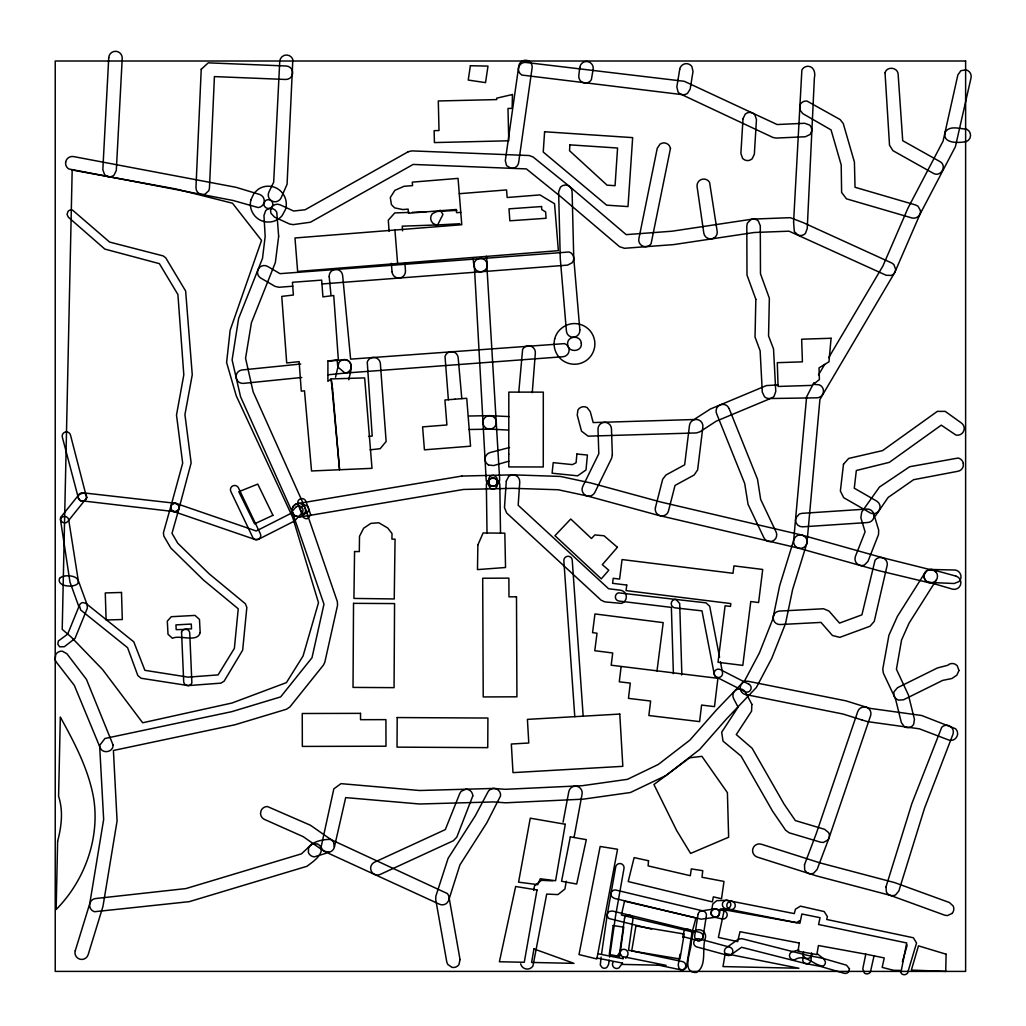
<?xml version="1.0" encoding="UTF-8"?>
<svg xmlns="http://www.w3.org/2000/svg" width="1026" height="1026" viewBox="0 0 1026 1026"><rect width="100%" height="100%" fill="white"/><g stroke="black" fill="none" stroke-linecap="round" stroke-linejoin="round"><path stroke-width="1.5" d="M334.399 847.027L333.488 841.948L331.667 840.05L310.442 825.25L267.465 806.551A6.926 6.823 64.2 0 0 261.13 810.54L260.553 813.118A6.669 6.579 63.6 0 0 264.554 819.453L303.26 836.69L323.959 851.118L329 852.221A6.874 6.81 45 0 0 334.399 847.027L345.685 797.6L419.531 803.999L493.698 801.934L505.549 802.807L583.204 799.164L630.439 792.508L666.002 775.528L699.578 749.519L726.075 719.418L756.367 687.471L771.796 658.23L785.518 623.577L792.623 589.475L806.757 543.626M518.823 391.611L522.606 349.494A6.695 6.643 -31.8 0 1 529.147 345.826L531.673 346.544A6.849 6.797 -31.7 0 1 535.341 353.072L532.263 392.65M621.102 666.72L619.281 681.803L630.31 683.136L628.463 698.373L650.625 701.04L648.855 715.532L699.591 721.611L701.592 705.067L714.494 706.619L717.905 678.327L611.175 665.207L612.74 652.985L594.772 650.702L597.042 633.209L592.553 632.657L594.952 613.946L663.194 622.628L656.986 671.03M624.501 918.629L619.64 952.91L622.936 957.63M601.108 957.104L600.287 965.056L602.211 967.646A4.181 4.155 -1 0 0 606.892 967.39L608.546 964.62L609.188 960.118M601.569 953.949L607.289 914.384L615.703 867.008A4.219 4.207 -17 0 1 620.589 863.597A4.219 4.207 -17 0 1 623.988 868.496L615.6 915.769L609.624 957.117M679.969 954.283L678.212 965.03L678.955 968.172A4.219 4.194 7.6 0 0 686.535 966.377L691.78 934.122A4.219 4.194 -5.6 0 0 684.009 931.223L682.7 937.379M566.275 881.219L564.89 889.042L557.939 894.595L546.704 894.082L532.943 966.017A6.695 6.631 -12.8 0 1 523.619 968.005A6.861 6.797 -13 0 1 520.695 963.76M574.085 837.254L582.075 794.124A6.759 6.733 -56.8 0 0 576.702 786.249A6.759 6.733 -56.8 0 0 568.814 791.623L563.056 822.224M533.661 890.414L534.495 885.848L541.446 880.334L552.642 880.847M597.825 953.718L617.549 849.259L600.146 846.476L578.997 954.565L596.811 958.964L597.825 953.718L623.231 958.771L623.603 956.771L666.13 965.351L622.102 964.402L622.372 963.081L596.991 958.028M335.553 377.222L338.901 362.64A6.72 6.695 -36.4 0 1 345.813 359.741C354.97 362.268 349.725 373.656 348.789 379.8M865.79 954.142L862.776 968.852L864.533 973.187A4.258 4.232 -90 0 0 870.394 972.071L874.049 955.834M655.434 507.562L662.693 479.232L666.002 474.987L684.663 464.804L689.485 425.38A6.746 6.733 -27.8 0 1 697 419.506A6.746 6.733 -27.8 0 1 702.861 427.008L697.629 469.882L694.166 474.987L675.031 485.426L668.503 510.91A6.746 6.746 0 0 1 662.924 515.911L660.295 515.77A6.746 6.746 0 0 1 655.434 507.575M170.855 506.369L182.679 463.188L176.498 415.068L183.808 374.849L177.908 294.526L159.376 263.644L104.832 249.087L68.447 217.307L67.023 214.421L68.049 211.369A4.181 4.142 -6.4 0 1 72.564 210.138L109.628 242.085L163.16 255.91L165.725 257.821L185.642 291.038L192.26 374.785L184.936 414.645L191.144 462.944L178.986 508.588M170.855 506.331L163.403 532.776L163.814 536.047L170.752 547.961L203.546 580.113L238.237 608.803L234.377 648.355L218.102 674.903L188.079 677.134L144.884 670.324L133.778 641.84L86.03 603.468L82.926 602.57A4.412 4.296 50.6 0 0 79.348 605.571L80.746 610.047L127.583 647.688L137.83 675.557L141.126 678.263L188.22 685.586L220.872 683.149L224.155 681.149L242.662 650.138L246.843 607.392L245.329 603.724L209.304 573.957L177.754 543.216L171.996 533.34L178.973 508.627M902.393 961.76L907.202 945.074M75.27 950.717L89.749 903.701L103.652 819.479L99.625 745.44L104.96 738.476L231.735 711.672L280.662 696.898L311.994 657.756L323.972 604.186L292.41 512.384A6.746 6.733 -65.1 0 1 296.604 503.817A6.746 6.733 -65.1 0 1 305.158 508.011L337.349 601.608L337.554 605.263L324.819 662.219L323.511 664.963L289.883 706.965L286.562 709.21L234.813 724.805L113.411 750.481L117.079 820.954L102.985 906.343L88.159 954.693A6.759 6.733 72 0 1 79.72 959.143A6.759 6.733 72 0 1 75.244 950.704M813.887 382.672L806.603 396.895L793.598 541.023A6.746 6.733 69 0 0 799.703 548.346A6.746 6.733 69 0 0 807.026 542.241L819.915 399.473L894.723 272.544L919.924 214.383L955.411 146.667L971.032 77.886A6.759 6.746 0 0 0 965.915 69.832L960.836 70.73L957.861 74.949L943.086 141.101L907.843 208.393L882.899 266.042L828.7 357.638M818.504 374.875L824.66 364.474M936.469 579.818L909.062 623.141L901.572 639.993L896.429 669.273L908.459 695.089L914.435 719.316L913.653 724.42L911.883 726.37A6.874 6.797 83.3 0 1 904.393 726.703L901.341 722.548L895.531 698.975L883.322 673.082L882.783 669.042L888.914 635.274L897.404 616.357L925.067 572.598A6.784 6.759 84.9 0 1 936.276 572.316M616.344 957.181L621.448 950.025A4.194 4.168 8.3 0 1 627.296 951.14A4.271 4.245 9.4 0 1 627.335 955.834L625.745 958.22M622.59 963.016L619.063 967.774A4.194 4.155 10.9 0 1 613.215 966.646A4.271 4.245 9.9 0 1 613.189 961.965M799.395 920.835L796.509 922.63L725.728 908.638A4.219 4.207 -47.4 0 1 722.458 903.649A4.219 4.207 -47.4 0 1 727.447 900.366L731.91 901.315A4.219 4.207 -48 0 1 735.18 906.304A4.219 4.207 -48 0 1 730.191 909.587A4.219 4.207 -47.7 0 1 726.921 904.624A4.219 4.207 -47.7 0 1 731.871 901.29L794.265 913.602L795.445 909.177L800.447 906.15L824.199 911.563L827.379 916.59L826.738 919.476L913.371 937.764L916.551 943.048L907.548 973.135A4.258 4.232 -90 0 1 901.623 973.802L900.058 970.981M508.896 461.187L493.596 465.573L488.466 464.983M798.946 950.012L792.713 951.538A4.194 4.168 -56.5 0 0 789.622 956.63A4.258 4.232 -56.2 0 0 794.714 959.72C805.718 952.974 813.772 965.941 823.198 965.966A4.194 4.155 -62.6 0 0 825.404 961.849L823.891 959.002L817.684 954.103M368.565 436.435L372.207 436.024L367.257 362.063A6.707 6.656 -41.6 0 1 373.156 357.458L375.772 357.779A6.836 6.784 -39.7 0 1 380.377 363.679L386.135 441.488L380.171 448.695L370.078 449.837M300.695 364.025L242.123 369.963A6.759 6.746 62.7 0 0 236.095 377.35A6.746 6.733 56.6 0 0 243.483 383.378L301.785 377.465M328.307 361.216L343.851 359.651A6.784 6.759 -34 0 1 350.469 363.166L351.238 365.679A6.72 6.695 -38.5 0 1 345.211 373.066L328.205 374.785M509.55 447.503L489.877 452.607A6.759 6.72 -44.7 0 0 488.479 464.97M459.276 193.709L506.549 189.925L507.165 197.505L539.933 194.902L554.553 203.738L558.375 250.665L297.643 271.454L294.975 237.981L461.777 224.72L458.045 178.383L412.272 182.141L412.555 185.616L403.949 186.309L394.882 190.349L390.278 197.531L391.445 204.623L394.587 207.868L402.743 209.548L408.13 209.124L408.451 213.228L456.314 209.484L456.557 212.69L460.789 212.356M292.769 286.203L278.969 287.267L275.058 286.369L260.835 278.11A6.746 6.733 -1 0 1 258.398 268.889A6.746 6.733 -1 0 1 267.619 266.439L280.021 273.66L569.122 251.998A6.81 6.772 -28.9 0 1 573.431 260.501L572.136 262.797L567.532 265.131L322.279 283.945M456.801 210.394L437.038 211.459L432.382 213.677A6.759 6.746 -30.3 0 0 437.756 224.925L459.84 223.745M726.754 908.728L720.355 908.972L719.354 913.871A4.207 4.194 -46.1 0 1 712.878 916.526L711.082 913.845L712.749 904.047L716.712 900.674L726.434 900.302A4.219 4.207 -47.9 0 1 730.807 904.355A4.219 4.207 -47.9 0 1 726.754 908.741M409.271 212.42L394.779 212.933L388.29 220.154L389.098 231.35M412.324 212.318L426.098 211.831M468.561 416.017L489.505 415.658A6.759 6.733 -41.2 0 1 496.366 422.289A6.759 6.733 -41.2 0 1 489.735 429.163L468.792 429.496M778.234 384.917L766.435 385.571L710.364 409.015L694.063 419.519L593.182 422.571L590.283 411.683L587.141 407.591A6.72 6.682 -21 0 0 577.92 410.041L577.24 415.158L581.511 431.164L588.154 436.165L696.423 432.934L699.86 431.843L716.161 421.211L770.436 398.524L816.85 397.819A6.695 6.643 -25.2 0 0 823.019 393.561A6.849 6.784 -25.1 0 0 819.235 384.801L813.887 384.378M930.915 569.468L954.424 570.007A6.772 6.746 -87.4 0 1 959.143 572.098A6.72 6.695 -87.6 0 1 958.925 581.627L954.116 583.499L928.043 582.37A6.733 6.695 84.5 0 1 926.106 571.328M328.948 852.234L326.319 852.157A6.695 6.618 47.5 0 1 321.164 846.719L333.835 788.866L341.004 783.646L419.531 790.507L493.686 788.443L505.343 789.315L582.127 785.724L627.514 779.311L658.333 764.421L689.882 740.118L716.251 710.184L744.889 680.328L759.394 652.921L772.758 619.165L779.632 585.808L793.88 539.65A6.746 6.733 69.7 0 1 802.306 535.187A6.746 6.733 69.7 0 1 806.769 543.626M509.127 416.594L489.953 415.658A6.759 6.733 -41.8 0 0 482.887 422.071A6.759 6.733 -41.8 0 0 489.299 429.099L508.473 430.061M722.291 918.975L714.263 917.141L711.646 915.256A4.232 4.219 -14.5 0 1 711.8 910.575L714.545 908.869L723.676 910.665A4.219 4.207 -47 0 1 727.139 915.513A4.219 4.207 -47 0 1 722.278 919.001M745.607 694.538L842.897 713.993L862.161 720.034M657.448 964.915L680.725 969.814A4.232 4.207 8 0 0 685.714 966.556A4.232 4.207 8 0 0 682.457 961.58L628.54 950.191L632.85 919.822A4.219 4.207 4.1 0 0 629.271 915.051A4.219 4.207 4.1 0 0 624.488 918.629M651.664 929.107L608.969 918.514A4.245 4.219 -2.4 0 1 609.239 911.511L612.419 911.011L699.963 932.429A4.232 4.207 -1.5 0 1 702.925 937.597A4.232 4.207 -1.5 0 1 697.757 940.573M683.521 936.789L697.757 940.56M862.186 720.047L867.521 721.624L919.424 728.832L948.473 739.913A6.861 6.797 85 0 0 955.783 738.245L957.181 736.014A6.695 6.631 84.9 0 0 955.501 728.716L921.63 715.494L870.048 708.363L845.899 700.835L748.249 681.315A6.759 6.733 49.4 0 0 740.31 686.612A6.759 6.733 49.4 0 0 745.594 694.564M440.051 210.138L442.963 214.37L437.64 224.925L402.243 226.169L402.577 230.812M300.81 511.051L298.015 504.433A4.219 4.207 0 0 1 300.259 498.918A4.219 4.207 0 0 1 305.786 501.163L308.903 509.383L307.697 512.372A4.219 4.219 0 0 1 301.67 512.346A4.219 4.219 0 0 1 301.811 506.331A4.219 4.219 0 0 1 307.838 506.587L310.698 514.719L307.903 518.476A4.219 4.207 0 0 1 303.363 517.322L300.721 510.82M486.632 262.105L499.649 479.18A6.759 6.733 76.7 0 1 493.301 486.298A6.759 6.733 76.7 0 1 486.183 479.963L474.192 262.823A6.746 6.733 -34.7 0 1 486.619 262.117M719.547 657.217L709.684 606.225L706.016 602.839L675.942 599.453A4.219 4.207 25.8 0 0 671.286 603.173A4.219 4.207 25.8 0 0 675.005 607.841L701.989 610.868L714.237 674.146A4.219 4.207 44.5 0 0 719.175 677.481A4.219 4.207 44.5 0 0 722.496 672.556L720.432 661.821M486.375 256.243L487.273 264.31A6.733 6.695 -29.9 0 1 481.309 271.749A6.733 6.695 -29.9 0 1 473.897 265.811L472.973 257.706M329.218 276.776L330.988 295.334M337.118 359.728L337.81 367L345.031 373.079L562.902 356.74A6.72 6.669 -20.4 0 0 568.802 352.123A6.823 6.772 -21.6 0 0 564.505 343.62L350.61 359.138L342.646 275.494A6.746 6.733 -33.2 0 0 335.284 269.428A6.746 6.733 -33.2 0 0 329.205 276.776M461.803 398.588L458.173 357.753A6.836 6.784 -26.4 0 0 453.466 351.918A6.707 6.656 -26.8 0 0 445.015 356.33L448.375 399.781M394.933 230.068L397.613 263.541M811.54 953.141L811.027 960.028A4.194 4.168 -57.4 0 1 807.975 963.581A4.258 4.232 -56.8 0 1 802.781 960.657L803.294 953.757A4.194 4.168 -57.4 0 1 803.807 952.192M404.937 263.31L405.475 270.826A6.759 6.733 -36 0 1 399.242 278.046A6.759 6.733 -36 0 1 392.047 271.8M391.406 263.31L392.022 271.8M583.178 716.122L572.239 560.196A4.219 4.207 44.4 0 0 567.75 556.284A4.219 4.207 44.4 0 0 563.851 560.773L574.778 716.712M673.389 673.633L671.376 607.392L619.088 601.082A4.194 4.181 29.3 0 1 615.536 598.03A4.258 4.232 27.9 0 1 618.46 592.836L675.98 599.466L679.687 603.519L681.815 673.377A4.219 4.207 33.7 0 1 681.533 674.993M500.508 532.956L499.829 484.9A6.759 6.733 76.2 0 0 492.993 478.244A6.759 6.733 76.2 0 0 486.362 485.08L487.017 533.148M811.81 953.346A7.592 7.541 -57.6 0 1 811.681 954.667A4.194 4.168 -57.6 0 1 808.706 958.297A4.258 4.232 -57 0 1 803.448 955.501A7.592 7.541 -57.3 0 1 803.409 952.526M327.922 361.049L327.897 381.364L331.167 378.915L364.653 377.914L372.002 468.331L311.545 470.972L304.491 390.791L301.285 391.15L299.143 361.639L286.703 362.947L281.752 296.399L293.372 295.026L292.448 282.291L321.677 280.124L322.921 296.86L333.732 295.514L338.336 359.69L327.922 361.049M508.781 454.197L508.781 466.933L543.267 466.971L543.305 392.137L508.819 392.112L508.781 454.197M670.478 148.36L651.087 243.726A6.72 6.682 -16.2 0 1 641.725 245.547A6.81 6.772 -16.6 0 1 638.89 238.609L657.243 148.295L660.128 144.025L662.565 143.024A6.707 6.656 19.6 0 1 669.478 145.923L670.478 148.36M353.534 603.339L353.021 687.407L394.061 687.651L394.561 603.583L353.534 603.339M397.19 717.559L397.036 747.133L487.748 747.646L487.914 718.046L397.19 717.559M963.311 463.38L963.299 466.009A6.72 6.695 -50.8 0 1 957.951 471.267L913.64 479.693L888.131 497.456L874.703 516.937L878.692 530.147L878.512 534.572L867.983 561.35L864.392 565.07A6.759 6.733 84.6 0 1 855.402 556.413L865.098 531.814L860.852 517.732L861.75 511.974L879.423 487.081L909.703 466.715L958.066 458.045A6.823 6.772 -38.8 0 1 963.311 463.38M793.585 222.065L794.329 231.555L798.074 235.108A6.695 6.631 -5.4 0 0 805.384 233.441L807.231 228.631L814.387 77.835C815.593 73.154 814.067 66.69 808.36 66.292A6.707 6.656 -30.5 0 0 801.87 70.063L793.585 222.065M354.56 551.526L353.932 598.427L394.24 598.953L395.061 539.15L391.919 539.112L392.009 533.546L387.648 527.954L378.786 522.773L370.861 523.375L363.64 528.223L359.51 536.277L359.305 551.603L354.56 551.526M477.872 544.921L477.475 569.597L505.536 567.506L504.83 533.174L483.118 532.956L477.872 544.921M87.351 605.314L87.287 608.354L74.988 638.505L64.317 646.726L59.636 646.816L57.802 644.161L58.367 640.981L67.652 634.158L78.874 606.674L69.986 582.114L60.483 519.669A4.361 4.271 40.4 0 1 63.92 516.488L65.561 516.553A4.155 4.091 42 0 1 68.742 520.002L78.245 580.395L87.351 605.314M460.046 959.579L458.93 964.62A6.695 6.631 -19.2 0 1 451.953 967.338L447.721 964.376L446.772 961.926L435.678 899.263L435.896 896.057L448.093 858.377L475.333 815.747L487.914 792.021A6.72 6.669 -44.3 0 1 494.506 788.468A6.81 6.772 -46.7 0 1 500.585 795.817L486.85 822.775L459.93 864.892L449.247 898.545L460.046 959.579M57.623 841.23L56.148 909.498C84.991 880.462 100.561 836.883 93.302 796.304C87.851 767.884 74.18 742.144 60.316 717.046L58.597 796.368C63.407 811.002 61.483 826.623 57.623 841.23M72.179 169.995L62.214 629.361L71.076 636.915L102.613 669.593L142.665 722.779L232.081 702.99L286.434 682.598L303.068 655.999L318.496 602.711L292.641 517.245L236.262 395.856L226.605 362.486L230.157 330.192L261.54 240.417L232.504 203.238L175.908 188.976L72.179 169.995M755.841 299.297L755.033 337.079L760.125 350.802L762.305 392.15L764.524 396.805L766.781 398.152A6.707 6.669 -11.8 0 0 774.053 396.305L775.771 391.445L773.527 348.93L768.551 335.938L769.359 298.258L760.471 273.75L760.292 225.746L758.304 220.988A6.695 6.618 12.5 0 0 750.955 219.551L747.313 223.206L746.813 225.797L746.992 275.045L755.841 299.297M946.1 954.206L945.728 971.404L911.357 970.083L918.488 945.857L946.1 954.206M512.461 94.52L512.128 108.358L507.985 108.461L508.768 140.793L434.408 142.576L434.139 130.648L439.013 130.533L438.294 100.971L496.738 99.586L496.712 98.15L512.461 94.52M278.662 236.275L275.353 262.566L251.421 322.741L245.56 358.241L253.127 391.791L304.953 507.434A6.733 6.733 -66.6 0 1 303.696 514.821C300.528 518.194 294.526 517.181 292.641 512.949L240.546 396.69L232.107 359.934L238.622 318.445L262.502 258.385L265.17 236.442L263.964 215.511L265.67 210.638A6.746 6.733 -25.9 0 1 276.776 212.19L278.662 236.275M610.996 893.223L611.496 896.416L614.112 898.301L701.207 919.181L715.866 917.206A4.219 4.207 -47 0 0 719.38 912.383A4.219 4.207 -47 0 0 714.558 908.895L702.361 910.78L616.075 890.106A4.207 4.181 -3 0 0 611.676 891.735L610.996 893.223M581.293 343.082C582.64 352.354 567.481 353.047 567.583 343.992C567.237 335.643 580.524 334.809 581.293 343.082M201.237 69.281L195.966 187.527A6.746 6.72 11.5 0 0 205.008 194.183L208.817 190.682L209.445 188.13L214.421 76.591L285.651 79.464A6.746 6.733 -67.7 0 0 292.666 73A6.746 6.733 -67.7 0 0 286.203 65.997L208.252 62.843L201.237 69.281M751.878 704.349L751.558 711.198L736.27 734.565L752.122 748.262L784.108 804.153L795.355 820.582L824.583 829.303L828.585 832.561A6.695 6.643 -81 0 1 827.879 840.012L823.339 842.474L820.723 842.218L789.212 832.817L785.57 830.162L772.527 811.091L741.028 756.021L723.022 741.105L721.688 732.231L738.092 707.132L733.654 698.719A6.759 6.733 47.8 0 1 736.476 689.613A6.759 6.733 47.8 0 1 745.581 692.422L751.878 704.349M279.752 61.393L273.673 182.218L268.902 192.119A6.746 6.746 -28.3 0 0 272.057 201.122A6.746 6.746 -28.3 0 0 281.06 197.98L287.075 184.257L292.833 59.47A6.759 6.746 -90 0 0 280.393 58.841L279.752 61.393M108.743 57.674L102.831 169.7L104.562 174.574L106.666 176.151A6.707 6.656 -9.9 0 0 114.078 175.074L116.31 170.419L122.222 58.392A6.746 6.746 0 0 0 115.835 51.3A6.746 6.746 0 0 0 108.743 57.674M743.004 118.708L740.887 153.425L742.567 158.312A6.695 6.631 17 0 0 749.814 160.21L752.084 158.889L754.341 154.246L756.47 119.529L754.79 114.656A6.695 6.631 17.5 0 0 747.544 112.745L745.274 114.066L743.004 118.708M569.905 144.858L569.533 150.719L607.084 185.167L615.061 185.693L617.575 148.026L569.905 144.858M544.601 131.751L543.241 152.04L606.635 205.162L628.015 206.585L632.657 137.625L544.601 131.751M506.305 481.13L504.484 507.549L506.639 512.974L601.069 600.146L604.827 601.877L621.397 603.391A6.797 6.772 30.9 0 0 626.104 595.093A6.72 6.682 28.4 0 0 620.422 590.207L608.623 588.757L518.168 505.254L519.759 482.053A6.746 6.733 81.6 0 0 510.897 475.205L508.601 476.513L506.305 481.13M648.509 860.75L648.124 865.906L690.331 875.704L691.306 868.894L702.772 870.702L702.002 877.268L723.997 881.424L721.522 898.725L713.339 896.865L712.365 901.892L628.207 881.552L634.119 857.608L648.509 860.75M849.464 968.775L848.566 971.866A4.258 4.232 -90 0 1 844.103 973.276L820.236 966.351L805.641 963.568L741.58 947.28L731.063 954.693A4.232 4.207 -31.8 0 1 725.19 953.667A4.232 4.207 -31.8 0 1 726.216 947.806L738.284 939.29L741.708 938.636L807.834 955.424L822.39 958.207L846.45 965.184L849.464 968.775M920.54 210.766C921.04 215.357 916.372 219.269 911.934 217.961L846.463 198.826L841.615 192.452L841.205 164.968L831.06 129.904L802.755 113.604L799.613 109.513L800.28 104.395A6.707 6.669 -22.5 0 1 806.987 101.074L840.14 119.567L843.257 123.543L854.414 162.082L855.03 187.271L915.731 205.02L918.052 206.239L920.54 210.766M831.086 338.259L828.97 361.819L819.017 367.872L819.402 379.556L812.079 385.378L778.08 386.456L777.298 362.678L802.409 361.857L801.665 339.208L831.086 338.259M576.907 454.031L576.086 462.752L572.405 464.611L553.194 462.649L552.103 473.217L577.612 475.82L586 469.985L587.411 455.031L576.907 454.031M60.585 517.514C59.175 521.708 65.177 524.914 67.87 521.413L86.492 498.213A4.194 4.155 58.1 0 0 83.683 492.955L79.194 494.314L60.585 517.514M885.977 886.964L886.438 892.107A6.836 6.784 -76.6 0 0 895.557 894.928L898.853 890.953L924.554 808.142L952.898 734.398A6.695 6.631 84.8 0 0 951.256 727.101L949.024 725.69A6.861 6.797 84.4 0 0 941.714 727.344L911.883 803.512L885.977 886.964M579.844 329.923L579.562 332.527A6.707 6.669 -23.4 0 1 571.084 336.913A6.823 6.772 -22.7 0 1 566.416 331.052L560.273 258.578L558.619 191.913L560.478 187.104L562.633 185.591A6.772 6.733 -23.3 0 1 572.098 191.58L573.752 258.039L579.844 329.923M843.487 464.227L840.371 491.056L843.705 497.687L870.022 512.795A6.772 6.746 -64.5 0 0 877.499 512.282A6.746 6.707 -62.7 0 0 876.73 501.111L854.273 488.196L856.338 470.511L889.362 462.341L941.265 425.162L955.937 435.05A6.72 6.682 -38.3 0 0 964.042 430.009A6.81 6.772 -37.8 0 0 961.4 423.007L945.202 411.375L937.341 411.375L882.604 450.594L848.669 458.442L843.487 464.227M579.793 67.421L578.805 75.539A6.81 6.772 -11.7 0 0 582.191 82.221A6.72 6.682 -11.7 0 0 591.374 79.656L593.182 69.037A6.81 6.772 -12.3 0 0 589.796 62.355A6.72 6.682 -12.2 0 0 580.601 64.92L579.793 67.421M626.745 585.064L626.065 590.591L730.845 603.57L730.474 606.43L725.087 605.776L718.02 662.296L742.811 665.387L750.775 601.544L758.599 602.531L762.716 569.456L733.936 565.877L733.026 573.29L622.051 559.555L619.614 579.087L613.215 578.292L612.586 583.319L626.745 585.064M885.028 72.692L889.516 145.243L892.941 150.668L933.327 173.317C940.727 177.716 947.537 165.584 939.919 161.557L902.713 140.69L898.148 74.372C897.878 67.306 887.08 65.92 885.028 72.692M250.87 199.993C248.728 208.201 253.371 217.294 261.155 220.564A18.006 17.981 -15.6 0 0 270.967 221.86L272.916 221.501A18.404 18.378 -18.1 0 0 279.034 218.551A17.891 17.865 -17.4 0 0 282.137 215.64L285.536 209.355A17.891 17.865 -28.3 0 0 285.972 200.75L285.433 198.698A17.801 17.788 -37.2 0 0 279.829 190.361L278.046 189.041A17.904 17.891 -34.5 0 0 272.762 186.732A18.083 18.058 -30.3 0 0 258.257 189.233L254.05 193.157L250.87 199.993M264.118 202.738C262.553 206.777 268.017 210.292 271.172 207.56A4.476 4.463 0 0 0 272.788 204.379A4.553 4.54 0 0 0 270.979 200.57L269.684 199.916A4.553 4.54 0 0 0 265.567 200.621L264.118 202.738M874.037 515.347L873.69 517.95A6.772 6.746 89.2 0 1 867.752 522.516L802.717 526.825A6.746 6.733 68.5 0 1 795.881 517.925L799.28 514.039L801.832 513.359L866.855 509.063A6.784 6.759 -63.7 0 1 874.037 515.347M518.758 66.023L505.305 160.646L506.587 165.648L511.038 168.277A6.733 6.707 -25.7 0 0 518.656 162.557L532.122 67.793A6.797 6.759 -4.2 0 0 528.813 61.073C524.825 58.751 519.348 61.445 518.758 66.023M613.189 925.542L609.277 954.449L619.653 956.488L623.757 927.171L613.189 925.542M200.173 632.593C197.454 643.148 179.627 634.504 172.445 638.287L168.02 634.312L167.302 621.14L171.291 616.703L195.03 615.42L199.467 619.396L200.173 632.593M691.268 941.932C691.845 950.102 680.392 972.763 696.295 972.507C707.658 966.069 701.348 948.229 705.542 937.456A6.746 6.72 -5.4 0 0 693.05 933.032L691.268 941.932M773.553 615.562L773.181 618.165A6.72 6.695 52.6 0 0 780.26 624.539L820.992 622.41L832.419 635.479L839.832 637.364L869.997 626.245L874.229 621.435L887.092 565.672A6.733 6.695 -88 0 0 886.246 560.581A6.797 6.759 -87.4 0 0 875.037 560.247L861.917 614.843L839.512 623.103L828.995 611.06L823.557 608.764L779.555 611.073A6.797 6.772 53.3 0 0 773.553 615.562M181.551 631.952L183.692 681.585A4.168 4.117 62 0 0 186.488 685.342L188.117 685.586A4.309 4.258 62.5 0 0 191.875 682.79L189.733 633.17A4.181 4.13 53.5 0 0 186.937 629.413L176.203 629.643L175.946 624.885L191.272 624.065L191.529 628.835L185.296 629.169A4.309 4.258 52.2 0 0 181.551 631.952M470.383 65.715L468.241 80.066L485.529 82.619L487.991 66.1L470.383 65.715M554.745 338.708C552.629 346.608 555.784 355.445 562.363 360.28A20.494 20.34 -18 0 0 574.752 364.243A20.199 20.058 -19.8 0 0 581.255 363.076A20.635 20.494 -20.4 0 0 587 359.972L588.68 358.51A20.315 20.199 -20.3 0 0 594.195 349.071A20.533 20.405 -21.5 0 0 594.811 342.53A20.456 20.328 -25.3 0 0 593.297 336.118L592.335 334.117A20.52 20.379 -27.8 0 0 588.013 328.705A20.597 20.456 -27.4 0 0 575.432 323.575C566.108 323.113 557.067 329.603 554.745 338.708M698.026 914.435L694.705 935.853A4.219 4.207 -2.2 0 0 698.219 940.662A4.219 4.207 -2.2 0 0 703.041 937.148L706.35 915.718A4.219 4.207 -15 0 0 702.836 910.908A4.219 4.207 -15 0 0 698.013 914.423M799.292 943.035L798.023 951.217L816.837 954.578L818.44 945.536L866.56 954.308L884.245 957.938L882.18 967.403L893.518 970.275L901.328 970.442L906.689 942.958L818.594 924.49L820.056 917.693L801.857 913.999L799.908 923.31L724.292 909.793L718.392 937.418L737.656 941.637L740.002 931.711L799.292 943.035M679.712 69.319L676.839 86.902L678.032 91.93A6.695 6.643 26.5 0 0 685.047 94.559L687.446 93.469L690.152 89.07L693.025 71.474L691.832 66.459A6.695 6.618 30.2 0 0 684.817 63.83A6.861 6.784 31.7 0 0 679.712 69.319M804.512 864.687L804.666 869.843L806.205 871.985A6.823 6.772 -67.1 0 0 813.592 873.216L817.119 869.458L828.957 838.139L870.561 715.776A6.695 6.618 78.5 0 0 868.624 708.543C865.162 705.478 859.275 707.055 857.787 711.428L816.298 833.484L804.512 864.687M635.928 925.939L631.708 950.897L679.969 958.989L684.188 934.032L635.928 925.939M725.19 953.564L722.997 966.582L798.908 968.236L725.19 953.564M565.262 824.263L555.592 880.731L540.24 878.769L537.842 884.643L518.579 882.168L530.262 818.184L565.262 824.263M533.956 948.922L531.596 962.439L573.983 963.363L533.956 948.922M537.008 889.965L524.273 962.285L499.393 961.747L515.668 886.49L537.008 889.965M472.806 795.868L456.826 837.101L453.389 840.717L380.197 874.434A6.72 6.669 22.7 0 1 371.245 871.125L370.642 868.573A6.849 6.784 22.5 0 1 374.554 862.186L445.31 829.598L459.802 793.431L461.238 791.238L465.984 789.199A6.823 6.772 -42.5 0 1 472.794 795.868M113.104 745.068C113.309 752.135 102.638 754.264 100.125 747.659L74.308 685.33L56.263 662.039L55.096 659.692L55.737 654.575A6.99 6.849 59.4 0 1 62.445 651.228L66.934 653.78L86.428 679.327L113.104 745.068M321.471 850.118C319.997 857.351 312.455 862.032 306.979 866.277L189.233 901.662L94.443 911.729A6.733 6.695 76.7 0 1 91.058 901.033A6.784 6.759 77.1 0 1 95.585 898.545L185.95 888.567L301.464 853.85L312.135 843.885L317.303 843.885A6.682 6.618 48.4 0 1 321.471 850.118M570.328 836.857L561.555 881.27L576.702 884.04L586.308 839.653L570.328 836.857M612.342 454.967L611.663 458.16L594.862 492.39A6.746 6.746 -79 0 1 585.846 495.468A6.746 6.746 -79 0 1 582.755 486.439L598.812 453.723L598.004 429.317A6.746 6.733 -28.8 0 1 604.519 422.353A6.746 6.733 -28.8 0 1 611.47 428.868L612.342 454.967M624.539 901.187L621.384 915.051L692.178 931.839L695.987 917.975L624.539 901.187M945.215 132.174C941.945 144.063 959.066 142.935 966.197 141.639A6.772 6.746 0 0 0 966.582 129.186C959.836 128.866 949.576 125.057 945.215 132.174M958.989 670.491L956.848 675.185L951.807 678.532L942.689 680.392L903.508 699.783L898.366 700.13L896.083 698.821A6.695 6.631 80 0 1 894.133 691.588L897.532 687.702L937.495 667.926L947.652 665.323A6.849 6.784 84.4 0 1 955.039 664.117L957.181 665.656L958.989 670.491M308.659 847.168L308.351 852.324A6.695 6.643 48.9 0 0 314.328 856.851L327.461 852.837L439.513 904.227A6.695 6.643 -4.9 0 0 446.913 903.034L448.452 900.905A6.849 6.784 -4.5 0 0 447.272 893.505L330.629 839.448C323.126 839.191 313.661 841.179 308.659 847.168M59.559 578.408C56.404 586.859 74.436 587.988 77.861 583.448C81.016 574.983 62.984 573.867 59.559 578.408M86.633 497.572L86.094 499.123A4.284 4.245 58.9 0 1 81.875 501.163L80.413 500.675A4.181 4.142 57.1 0 1 78.271 496.507A4.271 4.245 55.5 0 1 82.939 492.801L175.395 503.291A4.219 4.207 52.4 0 1 179.101 507.947A4.219 4.207 52.4 0 1 174.446 511.653L80.323 500.624L78.374 498.046L62.342 437.191A4.232 4.207 83.9 0 1 65.292 432.023A4.232 4.207 83.9 0 1 70.461 434.96L86.633 497.572M65.677 162.159L65.664 162.185A6.861 6.797 -14.3 0 0 68.832 168.982L233.107 200.48L258.219 207.573A6.746 6.746 -25.7 0 0 259.514 194.414L235.98 187.296L73.346 156.542A6.72 6.707 -35.5 0 0 65.664 162.159M811.348 132.303L809.976 134.56L805.307 136.753L776.079 138.074L772.899 137.446L681.623 94.559L521.836 75.052A6.797 6.759 -5.4 0 1 520.964 63.881A6.733 6.695 -4.2 0 1 525.94 62.471L684.291 81.298L777.131 124.531L804.692 123.274L809.552 125.031A6.836 6.784 -15.1 0 1 811.348 132.303M617.408 547.294L602.313 564.659L608.777 570.251L601.287 578.856L554.951 535.687L570.751 519.015L591.463 538.496L594.849 534.918L604.032 535.777L617.408 547.294M295.616 507.421L290.012 513.859L256.231 530.993L176.292 503.497A4.219 4.207 51.7 0 0 170.932 506.113A4.219 4.207 51.7 0 0 173.548 511.474L255.179 539.535L258.449 539.317L294.552 521.003L301.965 512.962A4.219 4.219 0 0 0 301.567 507.024A4.219 4.219 0 0 0 295.616 507.421M689.587 757.804L653.934 784.531L676.609 830.432L690.588 853.44L728.64 837.229L727.408 792.675L701.899 756.329L689.587 757.804M952.064 913.422L947.383 915.602L944.779 915.205L890.388 895.403L816.478 875.896L757.278 857.082A6.746 6.733 -75.3 0 1 752.892 848.605A6.746 6.733 -75.3 0 1 761.369 844.231L820.351 862.981L894.723 882.629L949.396 902.521L953.192 906.009A6.707 6.656 -79.1 0 1 952.064 913.422M408.207 151.745L305.068 209.779L293.59 211.01L280.124 204.815A6.746 6.733 -28.1 0 0 270.556 210.676L270.967 213.28L274.481 217.063L289.64 224.04L293.179 224.63L310.48 222.219L413.157 164.442L526.389 168.918L561.055 196.941L619.563 246.702L624.436 248.292L673.787 244.586L754.251 232.492L789.032 231.183L886.118 275.25L891.273 275.43A6.669 6.579 -53.4 0 0 895.66 269.351L893.851 264.516L891.709 262.977L803.294 222.668L790.264 217.679L752.545 219.102L672.03 231.209L626.193 234.633L569.738 186.617L533.135 157.016L529.159 155.529L411.785 150.886L408.207 151.745M272.929 515.308L254.602 523.824L238.776 491.71L257.77 484.105L272.929 515.308M713.942 238.045C709.966 240.405 704.477 237.788 703.823 233.21L697.103 186.758A6.849 6.784 12.8 0 1 700.335 179.986A6.707 6.643 12.2 0 1 709.582 182.346L717.174 231.273A6.836 6.784 11 0 1 713.942 238.045M258.36 539.355L256.769 539.766A4.219 4.219 0 0 1 252.742 537.367L230.837 491.492A4.219 4.219 0 0 1 232.825 485.875A4.219 4.219 0 0 1 238.455 487.863L260.347 533.738A4.219 4.219 0 0 1 258.36 539.355M461.777 476.064L297.912 503.51A6.746 6.733 -63.9 0 0 294.693 515.552L299.682 516.873L305.812 516.065L463.534 489.453L513 488.338L558.182 489.748L587.218 495.968L657.923 515.219L798.664 548.179L878.705 570.648L929.197 582.768A6.797 6.759 86.7 0 0 936.225 580.177A6.733 6.695 87.9 0 0 934.724 570.751L882.219 557.631L801.793 535.059L661.129 502.112L590.578 482.913L560.414 476.436L512.885 474.846L461.777 476.064M455.082 399.191L444.912 399.999L446.913 424.969L422.597 426.88L424.431 449.824L470.549 446.195L466.727 398.28L455.082 399.191M541.548 206.547L508.986 208.842L509.858 220.808L546.076 218.269L545.64 211.984L541.766 209.56L541.548 206.547M619.781 714.07L527.415 719.38L528.775 743.004L511.333 744.017L512.987 772.629L622.833 766.332L619.781 714.07M121.491 592.464L105.268 592.938L106.114 619.999L122.312 619.524L121.491 592.464M516.488 596.799L508.973 596.837L508.87 578.138L482.695 578.241L483.22 696.936L516.924 696.808L516.488 596.799M360.511 713.365L302.247 713.506L302.337 746.415L385.994 746.21L385.917 719.636L360.536 719.688L360.511 713.365M965.62 61.009L55.224 61.009L55.224 971.404L965.62 971.404L965.62 61.009M955.924 576.099L932.544 569.699A6.784 6.759 83.8 0 0 925.439 572.072A6.72 6.695 84.6 0 0 926.632 581.537L952.359 589.104A6.797 6.759 -88.5 0 0 959.477 586.744A6.733 6.695 -87.6 0 0 958.271 577.279L955.924 576.099M729.742 947.178L699.052 938.828A4.232 4.207 -0.5 0 0 693.871 941.791A4.232 4.207 -0.5 0 0 696.834 946.947L727.537 955.309A4.219 4.207 -32.9 0 0 732.705 952.346A4.219 4.207 -32.9 0 0 729.742 947.19M748.839 684.175L720.29 669.593A4.219 4.207 43.5 0 0 714.622 671.44A4.219 4.207 43.5 0 0 716.456 677.109L745.004 691.678A4.219 4.207 50.1 0 0 750.673 689.844A4.219 4.207 50.1 0 0 748.852 684.162M729.101 408.566L727.665 406.36A6.733 6.695 -9.8 0 0 718.123 406.258A6.797 6.759 -10 0 0 716.597 413.593L744.696 483.464L748.044 504.292L763.908 537.752A6.759 6.733 66.8 0 0 772.886 540.946A6.759 6.733 66.8 0 0 776.092 531.968L760.664 499.418L757.509 479.18L729.101 408.566M332.578 388.969L331.167 378.915L339.568 469.882L332.578 388.969M488.876 485.106A4.219 4.207 77 0 0 497.02 486.478A11.709 11.671 78.3 0 0 496.853 480.309A4.219 4.207 78 0 0 489.069 480.54A11.709 11.671 77 0 0 488.876 485.106M488.786 482.182A4.219 4.207 78.4 0 0 496.943 483.515A10.465 10.44 78.2 0 0 496.751 477.834A4.219 4.207 76.5 0 0 488.979 478.09A10.465 10.44 76.9 0 0 488.786 482.182M170.688 507.46A4.219 4.207 51.8 0 0 176.998 511.14A4.219 4.207 51.8 0 0 177.023 503.843A4.219 4.207 51.8 0 0 170.688 507.46"/></g></svg>
